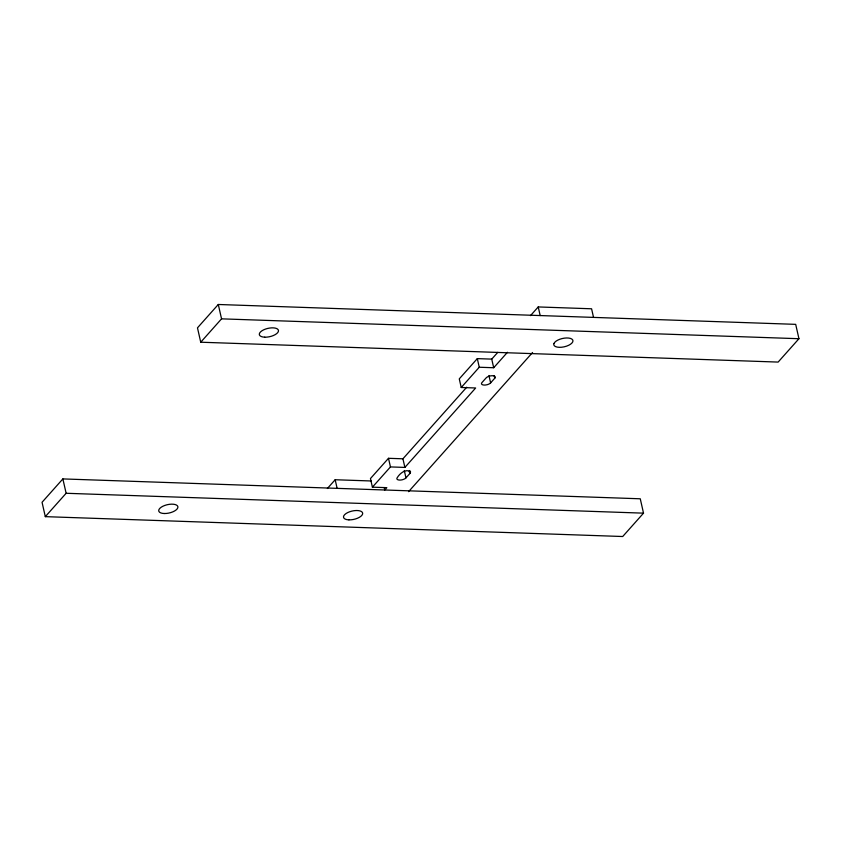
<?xml version="1.0" encoding="UTF-8"?>
<svg xmlns="http://www.w3.org/2000/svg" width="841" height="841" viewBox="0 0 841 841"><rect width="100%" height="100%" fill="white"/><g stroke="black" fill="none" stroke-linecap="round" stroke-linejoin="round"><path stroke-width="1.26" d="M410.334 472.957L410.524 471.801C405.825 468.395 399.664 473.536 397.309 477.593A4.899 2.124 -12.8 0 0 399.559 480.074A4.899 2.124 -12.8 0 0 405.972 477.888L410.334 472.957L409.777 470.497M62.865 478.918L42.05 502.287L45.309 516.647L622.708 536.516L643.523 513.157L640.264 498.787L62.865 478.918L66.134 493.278L45.309 516.647M218.292 304.484L197.477 327.843L200.736 342.213L778.135 362.082L798.95 338.713L795.691 324.353L218.292 304.484L221.551 318.844L200.736 342.213M327.37 488.505L335.17 479.738L371.217 480.978M466.713 387.217L402.923 458.797L388.489 458.303L370.45 478.55L372.405 487.17L386.849 487.664L384.768 489.998L384.2 487.538M497.767 352.358L491.743 359.118L477.31 358.623L459.27 378.87L461.225 387.491L475.659 387.985L404.889 467.417L390.455 466.923L372.405 487.17M461.225 387.491L479.265 367.244L493.699 367.738L507.48 352.274M530.482 315.638L538.229 306.944L591.58 308.784L593.536 317.393M494.781 378.208A4.899 2.124 -12.8 0 0 492.532 375.727A4.899 2.124 -12.8 0 0 486.119 377.914L481.956 382.581A4.899 2.124 -12.8 0 0 484.206 385.073A4.899 2.124 -12.8 0 0 490.618 382.886L494.781 378.208L494.224 375.748M408.568 491.67L532.563 352.505M221.551 318.844L798.95 338.713M66.134 493.278L643.523 513.157M538.229 306.944L540.185 315.564M491.743 359.118L493.699 367.738M488.947 375.496L490.618 382.886M477.31 358.623L479.265 367.244M409.21 471.107L409.767 473.567M402.923 458.797L404.889 467.417M404.29 470.497L405.972 477.888M388.489 458.303L390.455 466.923M335.17 479.738L337.125 488.358M553.914 343.57L553.777 344.726A9.808 4.258 -12.8 0 0 566.54 346.166L568.779 345.241A9.808 4.258 -12.8 0 0 568.621 338.05A9.808 4.258 -12.8 0 0 553.914 343.57M264.726 337.188A9.808 4.258 -12.8 0 0 278.466 330.439A9.808 4.258 -12.8 0 0 263.464 329.924A9.808 4.258 -12.8 0 0 264.726 337.188M348.92 519.864A9.808 4.258 -12.8 0 0 362.66 513.115A9.808 4.258 -12.8 0 0 347.659 512.6A9.808 4.258 -12.8 0 0 348.92 519.864M164.153 513.515A9.808 4.258 -12.8 0 0 177.893 506.766A9.808 4.258 -12.8 0 0 162.891 506.24A9.808 4.258 -12.8 0 0 164.153 513.515"/></g></svg>
